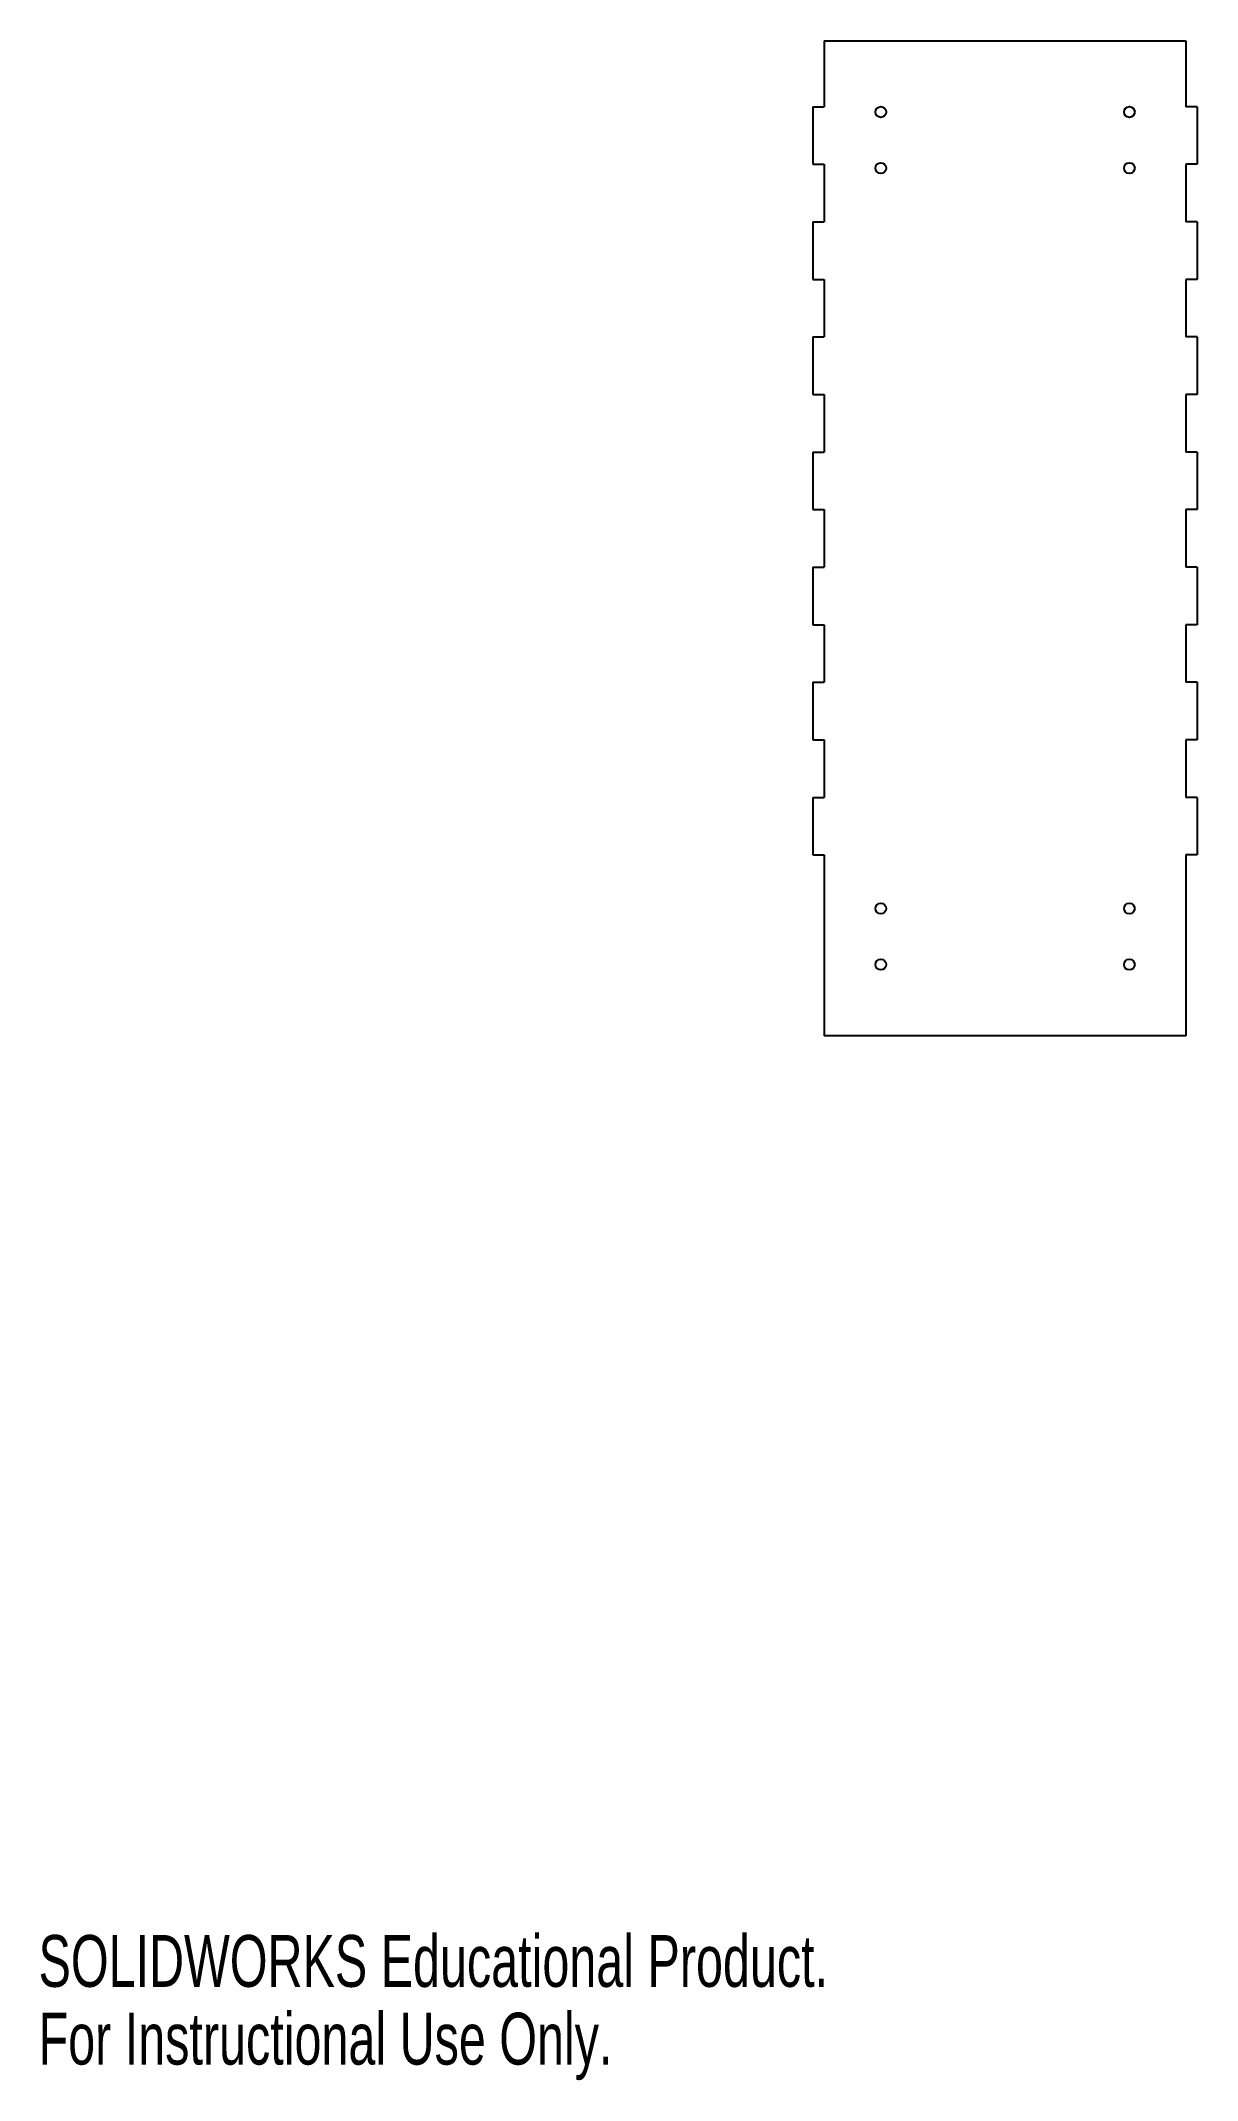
# Model space of a CAD drawing. Header units: millimetres. Extents: x 1 to 325, y 0 to 572.
import ezdxf

# ---------------------------------------------------------------- set-up
doc = ezdxf.new("R2010")
doc.units = ezdxf.units.MM
doc.styles.add('SLDTEXTSTYLE0', font='TXT', dxfattribs={"width": 0.7})

msp = doc.modelspace()

# ---------------------------------------------------------------- linework, layer by layer
at = {"color": 7, "linetype": 'Continuous', "lineweight": 25}
for p, q in [((220.72, 572.48), (220.72, 553.96)), ((220.72, 572.48), (322.32, 572.48)), ((322.32, 572.48), (322.32, 553.96)), ((217.54, 553.96), (217.54, 537.8)), ((217.54, 553.96), (220.72, 553.96)), ((325.49, 553.96), (322.32, 553.96)), ((325.49, 553.96), (325.49, 537.8)), ((217.54, 537.8), (220.72, 537.8)), ((220.72, 537.8), (220.72, 521.64)), ((325.49, 537.8), (322.32, 537.8)), ((322.32, 537.8), (322.32, 521.64)), ((217.54, 521.64), (217.54, 505.48)), ((217.54, 521.64), (220.72, 521.64)), ((325.49, 521.64), (322.32, 521.64)), ((325.49, 521.64), (325.49, 505.48)), ((217.54, 505.48), (220.72, 505.48)), ((220.72, 505.48), (220.72, 489.32)), ((325.49, 505.48), (322.32, 505.48)), ((322.32, 505.48), (322.32, 489.32)), ((217.54, 489.32), (217.54, 473.16)), ((217.54, 489.32), (220.72, 489.32)), ((325.49, 489.32), (322.32, 489.32)), ((325.49, 489.32), (325.49, 473.16)), ((217.54, 473.16), (220.72, 473.16)), ((220.72, 473.16), (220.72, 457)), ((325.49, 473.16), (322.32, 473.16)), ((322.32, 473.16), (322.32, 457)), ((217.54, 457), (217.54, 440.84)), ((217.54, 457), (220.72, 457)), ((325.49, 457), (322.32, 457)), ((325.49, 457), (325.49, 440.84)), ((217.54, 440.84), (220.72, 440.84)), ((220.72, 440.84), (220.72, 424.68)), ((325.49, 440.84), (322.32, 440.84)), ((322.32, 440.84), (322.32, 424.68)), ((217.54, 424.68), (217.54, 408.52)), ((217.54, 424.68), (220.72, 424.68)), ((325.49, 424.68), (322.32, 424.68)), ((325.49, 424.68), (325.49, 408.52)), ((217.54, 408.52), (220.72, 408.52)), ((220.72, 408.52), (220.72, 392.36)), ((325.49, 408.52), (322.32, 408.52)), ((322.32, 408.52), (322.32, 392.36)), ((217.54, 392.36), (217.54, 376.2)), ((217.54, 392.36), (220.72, 392.36)), ((325.49, 392.36), (322.32, 392.36)), ((325.49, 392.36), (325.49, 376.2)), ((217.54, 376.2), (220.72, 376.2)), ((220.72, 376.2), (220.72, 360.04)), ((325.49, 376.2), (322.32, 376.2)), ((322.32, 376.2), (322.32, 360.04)), ((217.54, 360.04), (217.54, 343.88)), ((217.54, 360.04), (220.72, 360.04)), ((325.49, 360.04), (322.32, 360.04)), ((325.49, 360.04), (325.49, 343.88)), ((217.54, 343.88), (220.72, 343.88)), ((220.72, 343.88), (220.72, 293.08)), ((325.49, 343.88), (322.32, 343.88)), ((322.32, 343.88), (322.32, 293.08)), ((322.32, 293.08), (220.72, 293.08))]:
    msp.add_line(p, q, dxfattribs=at)
for centre in [(236.59, 552.48), (306.44, 552.48), (236.59, 536.73), (306.44, 536.73), (236.59, 328.83), (306.44, 328.83), (236.59, 313.08), (306.44, 313.08)]:
    msp.add_circle(centre, 1.5, dxfattribs=at)

# ---------------------------------------------------------------- texts
at = {"color": 7, "linetype": 'Continuous', "char_height": 14.5493, "attachment_point": 1, "style": 'SLDTEXTSTYLE0'}
for s, insert in [('SOLIDWORKS Educational Product.', (0, 40.58)), ('For Instructional Use Only.', (0, 18.76))]:
    msp.add_mtext(s, dxfattribs=dict(at, insert=insert))

doc.saveas('drawing.dxf')
